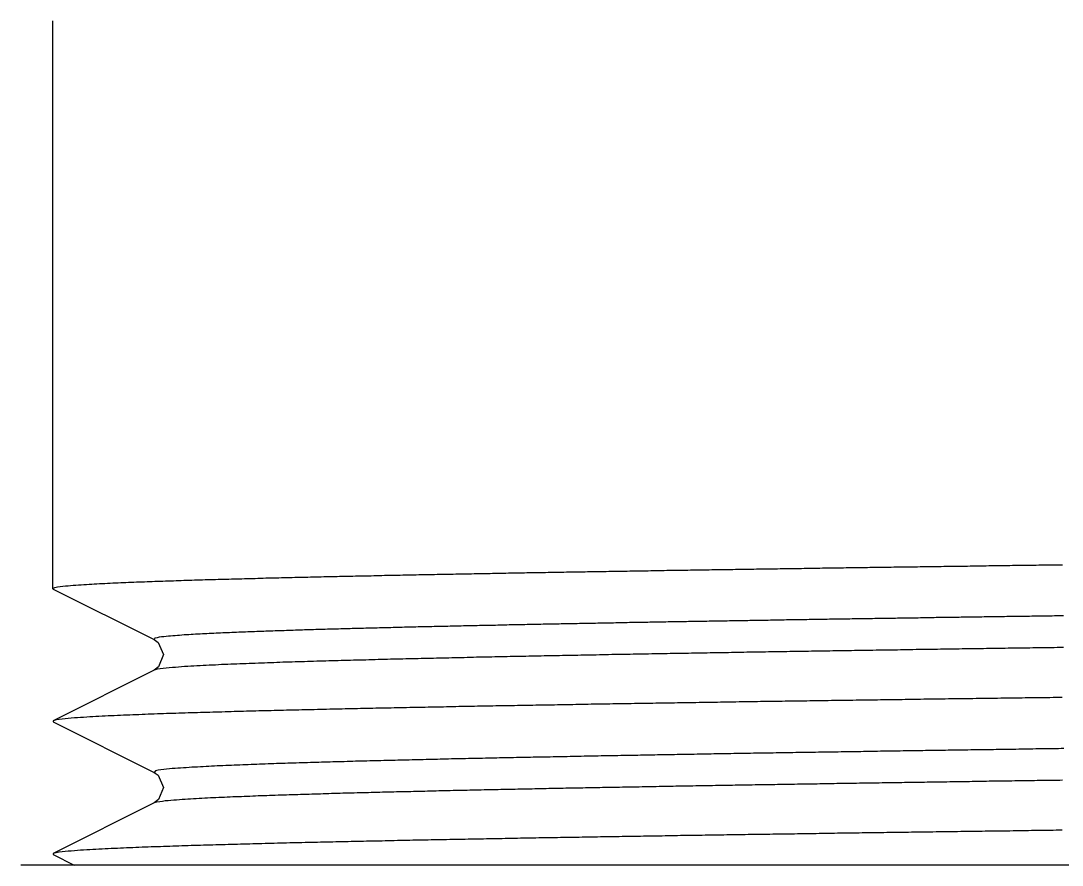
# Model space of a CAD drawing. Header units: millimetres. Extents: x 0 to 3800, y -67 to 2530.
# Drawn here: x 2313.62 to 2325.7, y 837.37 to 847.16 of the extents above; entities that cross this region are included whole.
import ezdxf

# ---------------------------------------------------------------- set-up
doc = ezdxf.new("R2010")
doc.units = ezdxf.units.MM
doc.layers.add('내부선 및 부속', color=4, linetype='Continuous')

msp = doc.modelspace()

# ---------------------------------------------------------------- linework, layer by layer
at = {"layer": '내부선 및 부속', "linetype": 'Continuous'}
for p, q in [((2313.993, 847.16), (2313.993, 840.577)), ((2313.998, 840.571), (2313.993, 840.577)), ((2313.998, 840.571), (2315.171, 839.984)), ((2315.171, 839.629), (2313.998, 839.043)), ((2313.998, 839.043), (2313.998, 839.031)), ((2313.998, 839.031), (2315.171, 838.444)), ((2315.171, 838.09), (2313.998, 837.503)), ((2313.998, 837.503), (2313.998, 837.491)), ((2313.998, 837.491), (2314.243, 837.369)), ((2355.423, 837.369), (2313.625, 837.369))]:
    msp.add_line(p, q, dxfattribs=at)
at = {"layer": '내부선 및 부속', "linetype": 'Continuous', "flags": 128}
for points in [[(2313.993, 840.577), (2314.02, 840.59), (2314.049, 840.595), (2314.08, 840.6), (2314.111, 840.603), (2314.142, 840.607), (2314.172, 840.609), (2314.202, 840.612), (2314.233, 840.615), (2314.263, 840.617), (2314.294, 840.619), (2314.324, 840.621), (2314.355, 840.623), (2314.385, 840.625), (2314.416, 840.627), (2314.447, 840.629), (2314.477, 840.63), (2314.508, 840.632), (2314.538, 840.634), (2314.569, 840.635), (2314.599, 840.637), (2314.63, 840.638), (2314.66, 840.64), (2314.691, 840.641), (2314.722, 840.643), (2314.752, 840.644), (2314.783, 840.645), (2314.813, 840.647), (2314.844, 840.648), (2314.875, 840.649), (2314.905, 840.65), (2314.936, 840.652), (2314.966, 840.653), (2314.997, 840.654), (2315.027, 840.655), (2315.058, 840.656), (2315.089, 840.657), (2315.119, 840.659), (2315.15, 840.66), (2315.18, 840.661), (2315.211, 840.662), (2315.242, 840.663), (2315.272, 840.664), (2315.303, 840.665), (2315.333, 840.666), (2315.364, 840.667), (2315.395, 840.668), (2315.425, 840.669), (2315.456, 840.67), (2315.486, 840.671), (2315.517, 840.672), (2315.548, 840.673), (2315.578, 840.674), (2315.609, 840.675), (2315.639, 840.676), (2315.67, 840.677), (2315.701, 840.678), (2315.731, 840.679), (2315.762, 840.68), (2315.792, 840.68), (2315.823, 840.681), (2315.853, 840.682), (2315.884, 840.683), (2315.915, 840.684), (2315.945, 840.685), (2315.976, 840.686), (2316.006, 840.687), (2316.037, 840.687), (2316.068, 840.688), (2316.098, 840.689), (2316.129, 840.69), (2316.159, 840.691), (2316.19, 840.691), (2316.221, 840.692), (2316.251, 840.693), (2316.282, 840.694), (2316.312, 840.695), (2316.343, 840.695), (2316.374, 840.696), (2316.404, 840.697), (2316.435, 840.698), (2316.465, 840.699), (2316.496, 840.699), (2316.527, 840.7), (2316.557, 840.701), (2316.588, 840.702), (2316.618, 840.702), (2316.649, 840.703), (2316.68, 840.704), (2316.71, 840.705), (2316.741, 840.705), (2316.771, 840.706), (2316.802, 840.707), (2316.833, 840.707), (2316.863, 840.708), (2316.894, 840.709), (2316.925, 840.71), (2316.955, 840.71), (2316.986, 840.711), (2317.016, 840.712), (2317.047, 840.712), (2317.047, 840.712), (2317.078, 840.713), (2317.108, 840.714), (2317.139, 840.715), (2317.169, 840.715), (2317.2, 840.716), (2317.231, 840.717), (2317.261, 840.717), (2317.292, 840.718), (2317.322, 840.719), (2317.353, 840.719), (2317.384, 840.72), (2317.414, 840.721), (2317.445, 840.721), (2317.475, 840.722), (2317.506, 840.723), (2317.537, 840.723), (2317.567, 840.724), (2317.598, 840.724), (2317.628, 840.725), (2317.659, 840.726), (2317.69, 840.726), (2317.72, 840.727), (2317.751, 840.728), (2317.781, 840.728), (2317.812, 840.729), (2317.843, 840.73), (2317.873, 840.73), (2317.904, 840.731), (2317.934, 840.731), (2317.965, 840.732), (2317.996, 840.733), (2318.026, 840.733), (2318.057, 840.734), (2318.087, 840.735), (2318.118, 840.735), (2318.149, 840.736), (2318.179, 840.736), (2318.21, 840.737), (2318.24, 840.738), (2318.271, 840.738), (2318.302, 840.739), (2318.332, 840.739), (2318.363, 840.74), (2318.393, 840.741), (2318.424, 840.741), (2318.455, 840.742), (2318.485, 840.742), (2318.516, 840.743), (2318.547, 840.743), (2318.577, 840.744), (2318.608, 840.745), (2318.638, 840.745), (2318.669, 840.746), (2318.7, 840.746), (2318.73, 840.747), (2318.761, 840.747), (2318.791, 840.748), (2318.822, 840.749), (2318.853, 840.749), (2318.883, 840.75), (2318.914, 840.75), (2318.944, 840.751), (2318.975, 840.751), (2319.006, 840.752), (2319.036, 840.753), (2319.067, 840.753), (2319.097, 840.754), (2319.128, 840.754), (2319.159, 840.755), (2319.189, 840.755), (2319.22, 840.756), (2319.25, 840.756), (2319.281, 840.757), (2319.312, 840.757), (2319.342, 840.758), (2319.373, 840.759), (2319.403, 840.759), (2319.434, 840.76), (2319.465, 840.76), (2319.495, 840.761), (2319.526, 840.761), (2319.557, 840.762), (2319.587, 840.762), (2319.618, 840.763), (2319.648, 840.763), (2319.679, 840.764), (2319.71, 840.764), (2319.74, 840.765), (2319.771, 840.766), (2319.801, 840.766), (2319.832, 840.767), (2319.863, 840.767), (2319.893, 840.768), (2319.924, 840.768), (2319.954, 840.769), (2319.985, 840.769), (2320.016, 840.77), (2320.046, 840.77), (2320.077, 840.771), (2320.107, 840.771), (2320.107, 840.771), (2320.138, 840.772), (2320.169, 840.772), (2320.199, 840.773), (2320.23, 840.773), (2320.26, 840.774), (2320.291, 840.774), (2320.322, 840.775), (2320.352, 840.775), (2320.383, 840.776), (2320.413, 840.776), (2320.444, 840.777), (2320.475, 840.777), (2320.505, 840.778), (2320.536, 840.778), (2320.567, 840.779), (2320.597, 840.779), (2320.628, 840.78), (2320.658, 840.78), (2320.689, 840.781), (2320.72, 840.781), (2320.75, 840.782), (2320.781, 840.782), (2320.811, 840.783), (2320.842, 840.783), (2320.873, 840.784), (2320.903, 840.784), (2320.934, 840.785), (2320.964, 840.785), (2320.995, 840.786), (2321.026, 840.786), (2321.056, 840.787), (2321.087, 840.787), (2321.117, 840.788), (2321.148, 840.788), (2321.179, 840.789), (2321.209, 840.789), (2321.24, 840.79), (2321.27, 840.79), (2321.301, 840.791), (2321.332, 840.791), (2321.362, 840.791), (2321.393, 840.792), (2321.424, 840.792), (2321.454, 840.793), (2321.485, 840.793), (2321.515, 840.794), (2321.546, 840.794), (2321.577, 840.795), (2321.607, 840.795), (2321.638, 840.796), (2321.668, 840.796), (2321.699, 840.797), (2321.73, 840.797), (2321.76, 840.798), (2321.791, 840.798), (2321.821, 840.799), (2321.852, 840.799), (2321.883, 840.799), (2321.913, 840.8), (2321.944, 840.8), (2321.974, 840.801), (2322.005, 840.801), (2322.036, 840.802), (2322.066, 840.802), (2322.097, 840.803), (2322.127, 840.803), (2322.158, 840.804), (2322.189, 840.804), (2322.219, 840.805), (2322.25, 840.805), (2322.28, 840.805), (2322.311, 840.806), (2322.342, 840.806), (2322.372, 840.807), (2322.403, 840.807), (2322.434, 840.808), (2322.464, 840.808), (2322.495, 840.809), (2322.525, 840.809), (2322.556, 840.809), (2322.587, 840.81), (2322.617, 840.81), (2322.648, 840.811), (2322.678, 840.811), (2322.709, 840.812), (2322.74, 840.812), (2322.77, 840.813), (2322.801, 840.813), (2322.831, 840.814), (2322.862, 840.814), (2322.893, 840.814), (2322.923, 840.815), (2322.954, 840.815), (2322.984, 840.816), (2323.015, 840.816), (2323.046, 840.817), (2323.076, 840.817), (2323.107, 840.817), (2323.138, 840.818), (2323.168, 840.818), (2323.168, 840.818), (2323.199, 840.819), (2323.229, 840.819), (2323.26, 840.82), (2323.291, 840.82), (2323.321, 840.821), (2323.352, 840.821), (2323.382, 840.821), (2323.413, 840.822), (2323.444, 840.822), (2323.474, 840.823), (2323.505, 840.823), (2323.535, 840.824), (2323.566, 840.824), (2323.597, 840.824), (2323.627, 840.825), (2323.658, 840.825), (2323.688, 840.826), (2323.719, 840.826), (2323.75, 840.827), (2323.78, 840.827), (2323.811, 840.827), (2323.841, 840.828), (2323.872, 840.828), (2323.903, 840.829), (2323.933, 840.829), (2323.964, 840.83), (2323.995, 840.83), (2324.025, 840.83), (2324.056, 840.831), (2324.086, 840.831), (2324.117, 840.832), (2324.148, 840.832), (2324.178, 840.833), (2324.209, 840.833), (2324.239, 840.833), (2324.27, 840.834), (2324.301, 840.834), (2324.331, 840.835), (2324.362, 840.835), (2324.392, 840.836), (2324.423, 840.836), (2324.454, 840.836), (2324.484, 840.837), (2324.515, 840.837), (2324.545, 840.838), (2324.576, 840.838), (2324.607, 840.838), (2324.637, 840.839), (2324.668, 840.839), (2324.698, 840.84), (2324.729, 840.84), (2324.76, 840.841), (2324.79, 840.841), (2324.821, 840.841), (2324.852, 840.842), (2324.882, 840.842), (2324.913, 840.843), (2324.943, 840.843), (2324.974, 840.843), (2325.005, 840.844), (2325.035, 840.844), (2325.066, 840.845), (2325.096, 840.845), (2325.127, 840.846), (2325.158, 840.846), (2325.188, 840.846), (2325.219, 840.847), (2325.249, 840.847), (2325.28, 840.848), (2325.311, 840.848), (2325.341, 840.848), (2325.372, 840.849), (2325.402, 840.849), (2325.433, 840.85), (2325.464, 840.85), (2325.494, 840.85), (2325.525, 840.851), (2325.556, 840.851), (2325.586, 840.852), (2325.617, 840.852), (2325.647, 840.852), (2325.678, 840.853), (2325.709, 840.853)], [(2325.719, 840.26), (2325.693, 840.26), (2325.667, 840.259), (2325.64, 840.259), (2325.614, 840.259), (2325.588, 840.258), (2325.561, 840.258), (2325.535, 840.257), (2325.509, 840.257), (2325.482, 840.257), (2325.456, 840.256), (2325.43, 840.256), (2325.403, 840.255), (2325.377, 840.255), (2325.35, 840.255), (2325.324, 840.254), (2325.298, 840.254), (2325.271, 840.254), (2325.245, 840.253), (2325.219, 840.253), (2325.192, 840.252), (2325.166, 840.252), (2325.14, 840.252), (2325.113, 840.251), (2325.087, 840.251), (2325.06, 840.251), (2325.034, 840.25), (2325.008, 840.25), (2324.981, 840.249), (2324.955, 840.249), (2324.929, 840.249), (2324.902, 840.248), (2324.876, 840.248), (2324.85, 840.247), (2324.823, 840.247), (2324.797, 840.247), (2324.771, 840.246), (2324.744, 840.246), (2324.718, 840.246), (2324.691, 840.245), (2324.665, 840.245), (2324.639, 840.244), (2324.612, 840.244), (2324.586, 840.244), (2324.56, 840.243), (2324.533, 840.243), (2324.507, 840.242), (2324.481, 840.242), (2324.454, 840.242), (2324.428, 840.241), (2324.401, 840.241), (2324.375, 840.24), (2324.349, 840.24), (2324.322, 840.24), (2324.296, 840.239), (2324.27, 840.239), (2324.243, 840.239), (2324.217, 840.238), (2324.191, 840.238), (2324.164, 840.237), (2324.138, 840.237), (2324.112, 840.237), (2324.085, 840.236), (2324.059, 840.236), (2324.032, 840.235), (2324.006, 840.235), (2323.98, 840.235), (2323.98, 840.235), (2323.953, 840.234), (2323.927, 840.234), (2323.901, 840.233), (2323.874, 840.233), (2323.848, 840.233), (2323.822, 840.232), (2323.795, 840.232), (2323.769, 840.231), (2323.742, 840.231), (2323.716, 840.231), (2323.69, 840.23), (2323.663, 840.23), (2323.637, 840.229), (2323.611, 840.229), (2323.584, 840.229), (2323.558, 840.228), (2323.532, 840.228), (2323.505, 840.227), (2323.479, 840.227), (2323.453, 840.227), (2323.426, 840.226), (2323.4, 840.226), (2323.373, 840.225), (2323.347, 840.225), (2323.321, 840.224), (2323.294, 840.224), (2323.268, 840.224), (2323.242, 840.223), (2323.215, 840.223), (2323.189, 840.222), (2323.163, 840.222), (2323.136, 840.222), (2323.11, 840.221), (2323.084, 840.221), (2323.057, 840.22), (2323.031, 840.22), (2323.004, 840.22), (2322.978, 840.219), (2322.952, 840.219), (2322.925, 840.218), (2322.899, 840.218), (2322.873, 840.217), (2322.846, 840.217), (2322.82, 840.217), (2322.794, 840.216), (2322.767, 840.216), (2322.741, 840.215), (2322.714, 840.215), (2322.688, 840.215), (2322.662, 840.214), (2322.635, 840.214), (2322.609, 840.213), (2322.583, 840.213), (2322.556, 840.212), (2322.53, 840.212), (2322.504, 840.212), (2322.477, 840.211), (2322.451, 840.211), (2322.425, 840.21), (2322.398, 840.21), (2322.372, 840.209), (2322.345, 840.209), (2322.319, 840.209), (2322.293, 840.208), (2322.266, 840.208), (2322.24, 840.207), (2322.214, 840.207), (2322.187, 840.206), (2322.161, 840.206), (2322.135, 840.206), (2322.108, 840.205), (2322.082, 840.205), (2322.056, 840.204), (2322.029, 840.204), (2322.003, 840.203), (2321.976, 840.203), (2321.95, 840.202), (2321.924, 840.202), (2321.897, 840.202), (2321.871, 840.201), (2321.845, 840.201), (2321.818, 840.2), (2321.792, 840.2), (2321.766, 840.199), (2321.739, 840.199), (2321.713, 840.199), (2321.686, 840.198), (2321.66, 840.198), (2321.634, 840.197), (2321.607, 840.197), (2321.581, 840.196), (2321.555, 840.196), (2321.528, 840.195), (2321.502, 840.195), (2321.476, 840.194), (2321.449, 840.194), (2321.423, 840.194), (2321.397, 840.193), (2321.37, 840.193), (2321.344, 840.192), (2321.344, 840.192), (2321.317, 840.192), (2321.291, 840.191), (2321.265, 840.191), (2321.238, 840.19), (2321.212, 840.19), (2321.186, 840.189), (2321.159, 840.189), (2321.133, 840.189), (2321.107, 840.188), (2321.08, 840.188), (2321.054, 840.187), (2321.028, 840.187), (2321.001, 840.186), (2320.975, 840.186), (2320.948, 840.185), (2320.922, 840.185), (2320.896, 840.184), (2320.869, 840.184), (2320.843, 840.183), (2320.817, 840.183), (2320.79, 840.182), (2320.764, 840.182), (2320.738, 840.181), (2320.711, 840.181), (2320.685, 840.181), (2320.659, 840.18), (2320.632, 840.18), (2320.606, 840.179), (2320.579, 840.179), (2320.553, 840.178), (2320.527, 840.178), (2320.5, 840.177), (2320.474, 840.177), (2320.448, 840.176), (2320.421, 840.176), (2320.395, 840.175), (2320.369, 840.175), (2320.342, 840.174), (2320.316, 840.174), (2320.29, 840.173), (2320.263, 840.173), (2320.237, 840.172), (2320.21, 840.172), (2320.184, 840.171), (2320.158, 840.171), (2320.131, 840.17), (2320.105, 840.17), (2320.079, 840.169), (2320.052, 840.169), (2320.026, 840.168), (2320, 840.168), (2319.973, 840.167), (2319.947, 840.167), (2319.921, 840.166), (2319.894, 840.166), (2319.868, 840.165), (2319.841, 840.165), (2319.815, 840.164), (2319.789, 840.164), (2319.762, 840.163), (2319.736, 840.163), (2319.71, 840.162), (2319.683, 840.162), (2319.657, 840.161), (2319.631, 840.161), (2319.604, 840.16), (2319.578, 840.16), (2319.551, 840.159), (2319.525, 840.158), (2319.499, 840.158), (2319.472, 840.157), (2319.446, 840.157), (2319.42, 840.156), (2319.393, 840.156), (2319.367, 840.155), (2319.341, 840.155), (2319.314, 840.154), (2319.288, 840.154), (2319.262, 840.153), (2319.235, 840.153), (2319.209, 840.152), (2319.183, 840.152), (2319.156, 840.151), (2319.13, 840.15), (2319.103, 840.15), (2319.077, 840.149), (2319.051, 840.149), (2319.024, 840.148), (2318.998, 840.148), (2318.972, 840.147), (2318.945, 840.147), (2318.919, 840.146), (2318.893, 840.145), (2318.866, 840.145), (2318.84, 840.144), (2318.814, 840.144), (2318.787, 840.143), (2318.761, 840.143), (2318.734, 840.142), (2318.708, 840.141), (2318.708, 840.141), (2318.682, 840.141), (2318.655, 840.14), (2318.629, 840.14), (2318.603, 840.139), (2318.576, 840.138), (2318.55, 840.138), (2318.524, 840.137), (2318.497, 840.137), (2318.471, 840.136), (2318.445, 840.136), (2318.418, 840.135), (2318.392, 840.134), (2318.365, 840.134), (2318.339, 840.133), (2318.313, 840.132), (2318.286, 840.132), (2318.26, 840.131), (2318.234, 840.131), (2318.207, 840.13), (2318.181, 840.129), (2318.155, 840.129), (2318.128, 840.128), (2318.102, 840.128), (2318.076, 840.127), (2318.049, 840.126), (2318.023, 840.126), (2317.996, 840.125), (2317.97, 840.124), (2317.944, 840.124), (2317.917, 840.123), (2317.891, 840.122), (2317.865, 840.122), (2317.838, 840.121), (2317.812, 840.12), (2317.786, 840.12), (2317.759, 840.119), (2317.733, 840.118), (2317.707, 840.118), (2317.68, 840.117), (2317.654, 840.116), (2317.628, 840.116), (2317.601, 840.115), (2317.575, 840.114), (2317.548, 840.114), (2317.522, 840.113), (2317.496, 840.112), (2317.469, 840.112), (2317.443, 840.111), (2317.417, 840.11), (2317.39, 840.109), (2317.364, 840.109), (2317.338, 840.108), (2317.311, 840.107), (2317.285, 840.107), (2317.259, 840.106), (2317.232, 840.105), (2317.206, 840.104), (2317.18, 840.104), (2317.153, 840.103), (2317.127, 840.102), (2317.1, 840.101), (2317.074, 840.101), (2317.048, 840.1), (2317.021, 840.099), (2316.995, 840.098), (2316.969, 840.097), (2316.942, 840.097), (2316.916, 840.096), (2316.89, 840.095), (2316.863, 840.094), (2316.837, 840.093), (2316.811, 840.093), (2316.784, 840.092), (2316.758, 840.091), (2316.732, 840.09), (2316.705, 840.089), (2316.679, 840.088), (2316.653, 840.087), (2316.626, 840.087), (2316.6, 840.086), (2316.573, 840.085), (2316.547, 840.084), (2316.521, 840.083), (2316.494, 840.082), (2316.468, 840.081), (2316.442, 840.08), (2316.415, 840.079), (2316.389, 840.078), (2316.363, 840.077), (2316.336, 840.076), (2316.31, 840.075), (2316.284, 840.074), (2316.257, 840.073), (2316.231, 840.072), (2316.205, 840.071), (2316.178, 840.07), (2316.152, 840.069), (2316.126, 840.068), (2316.099, 840.067), (2316.073, 840.066), (2316.073, 840.066), (2316.047, 840.065), (2316.02, 840.064), (2315.994, 840.063), (2315.968, 840.062), (2315.941, 840.06), (2315.915, 840.059), (2315.889, 840.058), (2315.862, 840.057), (2315.836, 840.055), (2315.81, 840.054), (2315.783, 840.053), (2315.757, 840.052), (2315.731, 840.05), (2315.704, 840.049), (2315.678, 840.047), (2315.652, 840.046), (2315.625, 840.044), (2315.599, 840.043), (2315.573, 840.041), (2315.546, 840.039), (2315.52, 840.038), (2315.494, 840.036), (2315.467, 840.034), (2315.441, 840.032), (2315.415, 840.03), (2315.389, 840.028), (2315.362, 840.026), (2315.336, 840.023), (2315.31, 840.021), (2315.284, 840.018), (2315.258, 840.015), (2315.231, 840.011), (2315.205, 840.006), (2315.18, 840.001), (2315.172, 839.985), (2315.172, 839.985)], [(2315.172, 839.984), (2315.216, 839.952), (2315.279, 839.811), (2315.223, 839.669), (2315.171, 839.629)], [(2325.719, 839.893), (2325.683, 839.892), (2325.647, 839.892), (2325.612, 839.891), (2325.576, 839.891), (2325.54, 839.89), (2325.505, 839.89), (2325.469, 839.889), (2325.433, 839.889), (2325.398, 839.888), (2325.362, 839.888), (2325.327, 839.887), (2325.291, 839.887), (2325.255, 839.886), (2325.22, 839.886), (2325.184, 839.885), (2325.148, 839.885), (2325.113, 839.884), (2325.077, 839.884), (2325.041, 839.883), (2325.006, 839.882), (2324.97, 839.882), (2324.934, 839.881), (2324.899, 839.881), (2324.863, 839.88), (2324.827, 839.88), (2324.792, 839.879), (2324.756, 839.879), (2324.721, 839.878), (2324.685, 839.878), (2324.649, 839.877), (2324.614, 839.877), (2324.578, 839.876), (2324.542, 839.876), (2324.507, 839.875), (2324.471, 839.875), (2324.435, 839.874), (2324.4, 839.874), (2324.364, 839.873), (2324.328, 839.873), (2324.293, 839.872), (2324.257, 839.871), (2324.221, 839.871), (2324.186, 839.87), (2324.15, 839.87), (2324.115, 839.869), (2324.079, 839.869), (2324.043, 839.868), (2324.008, 839.868), (2323.972, 839.867), (2323.936, 839.867), (2323.901, 839.866), (2323.865, 839.866), (2323.829, 839.865), (2323.829, 839.865), (2323.794, 839.864), (2323.758, 839.864), (2323.722, 839.863), (2323.687, 839.863), (2323.651, 839.862), (2323.615, 839.862), (2323.58, 839.861), (2323.544, 839.861), (2323.509, 839.86), (2323.473, 839.86), (2323.437, 839.859), (2323.402, 839.858), (2323.366, 839.858), (2323.33, 839.857), (2323.295, 839.857), (2323.259, 839.856), (2323.223, 839.856), (2323.188, 839.855), (2323.152, 839.855), (2323.116, 839.854), (2323.081, 839.853), (2323.045, 839.853), (2323.009, 839.852), (2322.974, 839.852), (2322.938, 839.851), (2322.903, 839.851), (2322.867, 839.85), (2322.831, 839.85), (2322.796, 839.849), (2322.76, 839.848), (2322.724, 839.848), (2322.689, 839.847), (2322.653, 839.847), (2322.617, 839.846), (2322.582, 839.846), (2322.546, 839.845), (2322.51, 839.844), (2322.475, 839.844), (2322.439, 839.843), (2322.403, 839.843), (2322.368, 839.842), (2322.332, 839.842), (2322.297, 839.841), (2322.261, 839.84), (2322.225, 839.84), (2322.19, 839.839), (2322.154, 839.839), (2322.118, 839.838), (2322.083, 839.837), (2322.047, 839.837), (2322.011, 839.836), (2321.976, 839.836), (2321.94, 839.835), (2321.904, 839.834), (2321.869, 839.834), (2321.833, 839.833), (2321.797, 839.833), (2321.762, 839.832), (2321.726, 839.831), (2321.691, 839.831), (2321.655, 839.83), (2321.619, 839.83), (2321.584, 839.829), (2321.548, 839.828), (2321.512, 839.828), (2321.477, 839.827), (2321.441, 839.827), (2321.405, 839.826), (2321.37, 839.825), (2321.334, 839.825), (2321.298, 839.824), (2321.263, 839.824), (2321.227, 839.823), (2321.191, 839.822), (2321.156, 839.822), (2321.12, 839.821), (2321.085, 839.82), (2321.049, 839.82), (2321.013, 839.819), (2320.978, 839.819), (2320.942, 839.818), (2320.906, 839.817), (2320.871, 839.817), (2320.835, 839.816), (2320.799, 839.815), (2320.764, 839.815), (2320.728, 839.814), (2320.692, 839.813), (2320.657, 839.813), (2320.621, 839.812), (2320.586, 839.811), (2320.55, 839.811), (2320.514, 839.81), (2320.479, 839.81), (2320.443, 839.809), (2320.407, 839.808), (2320.372, 839.808), (2320.336, 839.807), (2320.3, 839.806), (2320.265, 839.806), (2320.265, 839.806), (2320.229, 839.805), (2320.193, 839.804), (2320.158, 839.804), (2320.122, 839.803), (2320.086, 839.802), (2320.051, 839.801), (2320.015, 839.801), (2319.98, 839.8), (2319.944, 839.799), (2319.908, 839.799), (2319.873, 839.798), (2319.837, 839.797), (2319.801, 839.797), (2319.766, 839.796), (2319.73, 839.795), (2319.694, 839.795), (2319.659, 839.794), (2319.623, 839.793), (2319.587, 839.792), (2319.552, 839.792), (2319.516, 839.791), (2319.481, 839.79), (2319.445, 839.79), (2319.409, 839.789), (2319.374, 839.788), (2319.338, 839.787), (2319.302, 839.787), (2319.267, 839.786), (2319.231, 839.785), (2319.195, 839.785), (2319.16, 839.784), (2319.124, 839.783), (2319.088, 839.782), (2319.053, 839.782), (2319.017, 839.781), (2318.982, 839.78), (2318.946, 839.779), (2318.91, 839.779), (2318.875, 839.778), (2318.839, 839.777), (2318.803, 839.776), (2318.768, 839.775), (2318.732, 839.775), (2318.696, 839.774), (2318.661, 839.773), (2318.625, 839.772), (2318.589, 839.771), (2318.554, 839.771), (2318.518, 839.77), (2318.483, 839.769), (2318.447, 839.768), (2318.411, 839.767), (2318.376, 839.767), (2318.34, 839.766), (2318.304, 839.765), (2318.269, 839.764), (2318.233, 839.763), (2318.197, 839.763), (2318.162, 839.762), (2318.126, 839.761), (2318.09, 839.76), (2318.055, 839.759), (2318.019, 839.758), (2317.984, 839.757), (2317.948, 839.757), (2317.912, 839.756), (2317.877, 839.755), (2317.841, 839.754), (2317.805, 839.753), (2317.77, 839.752), (2317.734, 839.751), (2317.698, 839.75), (2317.663, 839.749), (2317.627, 839.748), (2317.591, 839.748), (2317.556, 839.747), (2317.52, 839.746), (2317.485, 839.745), (2317.449, 839.744), (2317.413, 839.743), (2317.378, 839.742), (2317.342, 839.741), (2317.306, 839.74), (2317.271, 839.739), (2317.235, 839.738), (2317.199, 839.737), (2317.164, 839.736), (2317.128, 839.735), (2317.093, 839.734), (2317.057, 839.733), (2317.021, 839.732), (2316.986, 839.731), (2316.95, 839.73), (2316.914, 839.728), (2316.879, 839.727), (2316.843, 839.726), (2316.807, 839.725), (2316.772, 839.724), (2316.736, 839.723), (2316.701, 839.722), (2316.701, 839.722), (2316.665, 839.721), (2316.629, 839.719), (2316.594, 839.718), (2316.558, 839.717), (2316.522, 839.716), (2316.487, 839.715), (2316.451, 839.713), (2316.416, 839.712), (2316.38, 839.711), (2316.344, 839.709), (2316.309, 839.708), (2316.273, 839.707), (2316.237, 839.705), (2316.202, 839.704), (2316.166, 839.703), (2316.131, 839.701), (2316.095, 839.7), (2316.059, 839.698), (2316.024, 839.697), (2315.988, 839.695), (2315.952, 839.694), (2315.917, 839.692), (2315.881, 839.69), (2315.846, 839.689), (2315.81, 839.687), (2315.774, 839.685), (2315.739, 839.683), (2315.703, 839.681), (2315.668, 839.679), (2315.632, 839.677), (2315.596, 839.675), (2315.561, 839.673), (2315.525, 839.671), (2315.49, 839.668), (2315.454, 839.666), (2315.418, 839.663), (2315.383, 839.66), (2315.347, 839.657), (2315.312, 839.654), (2315.277, 839.65), (2315.241, 839.645), (2315.206, 839.64), (2315.172, 839.63), (2315.172, 839.63)], [(2325.705, 839.313), (2325.669, 839.313), (2325.633, 839.312), (2325.598, 839.312), (2325.562, 839.311), (2325.526, 839.311), (2325.491, 839.311), (2325.455, 839.31), (2325.419, 839.31), (2325.384, 839.309), (2325.348, 839.309), (2325.312, 839.308), (2325.276, 839.308), (2325.241, 839.307), (2325.205, 839.307), (2325.169, 839.306), (2325.134, 839.306), (2325.098, 839.305), (2325.062, 839.305), (2325.026, 839.304), (2324.991, 839.304), (2324.955, 839.303), (2324.919, 839.303), (2324.884, 839.302), (2324.848, 839.302), (2324.812, 839.301), (2324.777, 839.301), (2324.741, 839.3), (2324.705, 839.3), (2324.669, 839.299), (2324.634, 839.299), (2324.598, 839.299), (2324.562, 839.298), (2324.527, 839.298), (2324.491, 839.297), (2324.455, 839.297), (2324.42, 839.296), (2324.384, 839.296), (2324.348, 839.295), (2324.312, 839.295), (2324.277, 839.294), (2324.241, 839.294), (2324.205, 839.293), (2324.17, 839.293), (2324.134, 839.292), (2324.098, 839.292), (2324.062, 839.291), (2324.027, 839.291), (2323.991, 839.29), (2323.955, 839.29), (2323.92, 839.289), (2323.884, 839.289), (2323.848, 839.288), (2323.813, 839.288), (2323.813, 839.288), (2323.777, 839.287), (2323.741, 839.287), (2323.705, 839.286), (2323.67, 839.286), (2323.634, 839.285), (2323.598, 839.285), (2323.563, 839.284), (2323.527, 839.284), (2323.491, 839.283), (2323.456, 839.283), (2323.42, 839.282), (2323.384, 839.282), (2323.348, 839.281), (2323.313, 839.281), (2323.277, 839.28), (2323.241, 839.28), (2323.206, 839.279), (2323.17, 839.279), (2323.134, 839.278), (2323.099, 839.278), (2323.063, 839.277), (2323.027, 839.277), (2322.991, 839.276), (2322.956, 839.275), (2322.92, 839.275), (2322.884, 839.274), (2322.849, 839.274), (2322.813, 839.273), (2322.777, 839.273), (2322.741, 839.272), (2322.706, 839.272), (2322.67, 839.271), (2322.634, 839.271), (2322.599, 839.27), (2322.563, 839.27), (2322.527, 839.269), (2322.492, 839.269), (2322.456, 839.268), (2322.42, 839.268), (2322.384, 839.267), (2322.349, 839.267), (2322.313, 839.266), (2322.277, 839.266), (2322.242, 839.265), (2322.206, 839.265), (2322.17, 839.264), (2322.135, 839.263), (2322.099, 839.263), (2322.063, 839.262), (2322.027, 839.262), (2321.992, 839.261), (2321.956, 839.261), (2321.92, 839.26), (2321.885, 839.26), (2321.849, 839.259), (2321.813, 839.259), (2321.777, 839.258), (2321.742, 839.258), (2321.706, 839.257), (2321.67, 839.256), (2321.635, 839.256), (2321.599, 839.255), (2321.563, 839.255), (2321.528, 839.254), (2321.492, 839.254), (2321.456, 839.253), (2321.42, 839.253), (2321.385, 839.252), (2321.349, 839.251), (2321.313, 839.251), (2321.278, 839.25), (2321.242, 839.25), (2321.206, 839.249), (2321.171, 839.249), (2321.135, 839.248), (2321.099, 839.248), (2321.063, 839.247), (2321.028, 839.246), (2320.992, 839.246), (2320.956, 839.245), (2320.921, 839.245), (2320.885, 839.244), (2320.849, 839.244), (2320.814, 839.243), (2320.778, 839.242), (2320.742, 839.242), (2320.706, 839.241), (2320.671, 839.241), (2320.635, 839.24), (2320.599, 839.24), (2320.564, 839.239), (2320.528, 839.238), (2320.492, 839.238), (2320.457, 839.237), (2320.421, 839.237), (2320.385, 839.236), (2320.349, 839.235), (2320.314, 839.235), (2320.278, 839.234), (2320.242, 839.234), (2320.242, 839.234), (2320.207, 839.233), (2320.171, 839.232), (2320.135, 839.232), (2320.099, 839.231), (2320.064, 839.231), (2320.028, 839.23), (2319.992, 839.229), (2319.957, 839.229), (2319.921, 839.228), (2319.885, 839.228), (2319.85, 839.227), (2319.814, 839.226), (2319.778, 839.226), (2319.742, 839.225), (2319.707, 839.225), (2319.671, 839.224), (2319.635, 839.223), (2319.6, 839.223), (2319.564, 839.222), (2319.528, 839.221), (2319.493, 839.221), (2319.457, 839.22), (2319.421, 839.22), (2319.385, 839.219), (2319.35, 839.218), (2319.314, 839.218), (2319.278, 839.217), (2319.243, 839.216), (2319.207, 839.216), (2319.171, 839.215), (2319.136, 839.215), (2319.1, 839.214), (2319.064, 839.213), (2319.028, 839.213), (2318.993, 839.212), (2318.957, 839.211), (2318.921, 839.211), (2318.886, 839.21), (2318.85, 839.209), (2318.814, 839.209), (2318.779, 839.208), (2318.743, 839.207), (2318.707, 839.207), (2318.671, 839.206), (2318.636, 839.205), (2318.6, 839.205), (2318.564, 839.204), (2318.529, 839.203), (2318.493, 839.203), (2318.457, 839.202), (2318.422, 839.201), (2318.386, 839.201), (2318.35, 839.2), (2318.314, 839.199), (2318.279, 839.198), (2318.243, 839.198), (2318.207, 839.197), (2318.172, 839.196), (2318.136, 839.196), (2318.1, 839.195), (2318.065, 839.194), (2318.029, 839.194), (2317.993, 839.193), (2317.957, 839.192), (2317.922, 839.191), (2317.886, 839.191), (2317.85, 839.19), (2317.815, 839.189), (2317.779, 839.188), (2317.743, 839.188), (2317.708, 839.187), (2317.672, 839.186), (2317.636, 839.185), (2317.6, 839.185), (2317.565, 839.184), (2317.529, 839.183), (2317.493, 839.182), (2317.458, 839.182), (2317.422, 839.181), (2317.386, 839.18), (2317.351, 839.179), (2317.315, 839.179), (2317.279, 839.178), (2317.243, 839.177), (2317.208, 839.176), (2317.172, 839.175), (2317.136, 839.175), (2317.101, 839.174), (2317.065, 839.173), (2317.029, 839.172), (2316.994, 839.171), (2316.958, 839.171), (2316.922, 839.17), (2316.886, 839.169), (2316.851, 839.168), (2316.815, 839.167), (2316.779, 839.166), (2316.744, 839.166), (2316.708, 839.165), (2316.672, 839.164), (2316.672, 839.164), (2316.637, 839.163), (2316.601, 839.162), (2316.565, 839.161), (2316.53, 839.16), (2316.494, 839.159), (2316.458, 839.159), (2316.422, 839.158), (2316.387, 839.157), (2316.351, 839.156), (2316.315, 839.155), (2316.28, 839.154), (2316.244, 839.153), (2316.208, 839.152), (2316.173, 839.151), (2316.137, 839.15), (2316.101, 839.149), (2316.066, 839.148), (2316.03, 839.147), (2315.994, 839.146), (2315.958, 839.145), (2315.923, 839.144), (2315.887, 839.143), (2315.851, 839.142), (2315.816, 839.141), (2315.78, 839.14), (2315.744, 839.139), (2315.709, 839.138), (2315.673, 839.137), (2315.637, 839.136), (2315.602, 839.135), (2315.566, 839.134), (2315.53, 839.133), (2315.494, 839.132), (2315.459, 839.13), (2315.423, 839.129), (2315.387, 839.128), (2315.352, 839.127), (2315.316, 839.126), (2315.28, 839.125), (2315.245, 839.123), (2315.209, 839.122), (2315.173, 839.121), (2315.138, 839.119), (2315.102, 839.118), (2315.066, 839.117), (2315.031, 839.115), (2314.995, 839.114), (2314.959, 839.113), (2314.923, 839.111), (2314.888, 839.11), (2314.852, 839.108), (2314.816, 839.107), (2314.781, 839.105), (2314.745, 839.104), (2314.709, 839.102), (2314.674, 839.101), (2314.638, 839.099), (2314.602, 839.097), (2314.567, 839.095), (2314.531, 839.093), (2314.495, 839.092), (2314.46, 839.09), (2314.424, 839.088), (2314.389, 839.085), (2314.353, 839.083), (2314.317, 839.081), (2314.282, 839.078), (2314.246, 839.076), (2314.21, 839.073), (2314.175, 839.07), (2314.139, 839.066), (2314.104, 839.062), (2314.069, 839.058), (2314.033, 839.053), (2313.999, 839.043), (2313.999, 839.043)], [(2325.724, 838.72), (2325.691, 838.72), (2325.659, 838.719), (2325.626, 838.719), (2325.593, 838.718), (2325.56, 838.718), (2325.528, 838.717), (2325.495, 838.717), (2325.462, 838.717), (2325.429, 838.716), (2325.397, 838.716), (2325.364, 838.715), (2325.331, 838.715), (2325.298, 838.714), (2325.266, 838.714), (2325.233, 838.713), (2325.2, 838.713), (2325.167, 838.712), (2325.135, 838.712), (2325.102, 838.711), (2325.069, 838.711), (2325.037, 838.71), (2325.004, 838.71), (2324.971, 838.709), (2324.938, 838.709), (2324.906, 838.708), (2324.873, 838.708), (2324.84, 838.708), (2324.807, 838.707), (2324.775, 838.707), (2324.742, 838.706), (2324.709, 838.706), (2324.676, 838.705), (2324.644, 838.705), (2324.611, 838.704), (2324.578, 838.704), (2324.545, 838.703), (2324.513, 838.703), (2324.48, 838.702), (2324.447, 838.702), (2324.414, 838.701), (2324.414, 838.701), (2324.382, 838.701), (2324.349, 838.7), (2324.316, 838.7), (2324.284, 838.699), (2324.251, 838.699), (2324.218, 838.698), (2324.185, 838.698), (2324.153, 838.697), (2324.12, 838.697), (2324.087, 838.696), (2324.054, 838.696), (2324.022, 838.695), (2323.989, 838.695), (2323.956, 838.694), (2323.923, 838.694), (2323.891, 838.693), (2323.858, 838.693), (2323.825, 838.692), (2323.792, 838.692), (2323.76, 838.691), (2323.727, 838.691), (2323.694, 838.69), (2323.661, 838.69), (2323.629, 838.689), (2323.596, 838.689), (2323.563, 838.688), (2323.531, 838.688), (2323.498, 838.687), (2323.465, 838.687), (2323.432, 838.686), (2323.4, 838.686), (2323.367, 838.685), (2323.334, 838.685), (2323.301, 838.684), (2323.269, 838.684), (2323.236, 838.683), (2323.203, 838.683), (2323.17, 838.682), (2323.138, 838.682), (2323.105, 838.681), (2323.072, 838.681), (2323.039, 838.68), (2323.007, 838.68), (2322.974, 838.679), (2322.941, 838.679), (2322.908, 838.678), (2322.876, 838.678), (2322.843, 838.677), (2322.81, 838.677), (2322.778, 838.676), (2322.745, 838.676), (2322.712, 838.675), (2322.679, 838.675), (2322.647, 838.674), (2322.614, 838.674), (2322.581, 838.673), (2322.548, 838.672), (2322.516, 838.672), (2322.483, 838.671), (2322.45, 838.671), (2322.417, 838.67), (2322.385, 838.67), (2322.352, 838.669), (2322.319, 838.669), (2322.286, 838.668), (2322.254, 838.668), (2322.221, 838.667), (2322.188, 838.667), (2322.155, 838.666), (2322.123, 838.666), (2322.09, 838.665), (2322.057, 838.664), (2322.025, 838.664), (2321.992, 838.663), (2321.959, 838.663), (2321.926, 838.662), (2321.894, 838.662), (2321.861, 838.661), (2321.828, 838.661), (2321.795, 838.66), (2321.763, 838.66), (2321.73, 838.659), (2321.697, 838.658), (2321.664, 838.658), (2321.632, 838.657), (2321.599, 838.657), (2321.566, 838.656), (2321.533, 838.656), (2321.501, 838.655), (2321.468, 838.655), (2321.435, 838.654), (2321.402, 838.653), (2321.37, 838.653), (2321.337, 838.652), (2321.304, 838.652), (2321.272, 838.651), (2321.239, 838.651), (2321.206, 838.65), (2321.173, 838.649), (2321.141, 838.649), (2321.141, 838.649), (2321.108, 838.648), (2321.075, 838.648), (2321.042, 838.647), (2321.01, 838.647), (2320.977, 838.646), (2320.944, 838.645), (2320.911, 838.645), (2320.879, 838.644), (2320.846, 838.644), (2320.813, 838.643), (2320.78, 838.642), (2320.748, 838.642), (2320.715, 838.641), (2320.682, 838.641), (2320.65, 838.64), (2320.617, 838.639), (2320.584, 838.639), (2320.551, 838.638), (2320.519, 838.638), (2320.486, 838.637), (2320.453, 838.636), (2320.42, 838.636), (2320.388, 838.635), (2320.355, 838.635), (2320.322, 838.634), (2320.289, 838.633), (2320.257, 838.633), (2320.224, 838.632), (2320.191, 838.632), (2320.158, 838.631), (2320.126, 838.63), (2320.093, 838.63), (2320.06, 838.629), (2320.028, 838.628), (2319.995, 838.628), (2319.962, 838.627), (2319.929, 838.627), (2319.897, 838.626), (2319.864, 838.625), (2319.831, 838.625), (2319.798, 838.624), (2319.766, 838.623), (2319.733, 838.623), (2319.7, 838.622), (2319.667, 838.622), (2319.635, 838.621), (2319.602, 838.62), (2319.569, 838.62), (2319.536, 838.619), (2319.504, 838.618), (2319.471, 838.618), (2319.438, 838.617), (2319.406, 838.616), (2319.373, 838.616), (2319.34, 838.615), (2319.307, 838.614), (2319.275, 838.614), (2319.242, 838.613), (2319.209, 838.612), (2319.176, 838.612), (2319.144, 838.611), (2319.111, 838.61), (2319.078, 838.61), (2319.045, 838.609), (2319.013, 838.608), (2318.98, 838.607), (2318.947, 838.607), (2318.914, 838.606), (2318.882, 838.605), (2318.849, 838.605), (2318.816, 838.604), (2318.784, 838.603), (2318.751, 838.603), (2318.718, 838.602), (2318.685, 838.601), (2318.653, 838.6), (2318.62, 838.6), (2318.587, 838.599), (2318.554, 838.598), (2318.522, 838.597), (2318.489, 838.597), (2318.456, 838.596), (2318.423, 838.595), (2318.391, 838.594), (2318.358, 838.594), (2318.325, 838.593), (2318.293, 838.592), (2318.26, 838.591), (2318.227, 838.591), (2318.194, 838.59), (2318.162, 838.589), (2318.129, 838.588), (2318.096, 838.588), (2318.063, 838.587), (2318.031, 838.586), (2317.998, 838.585), (2317.965, 838.584), (2317.932, 838.584), (2317.9, 838.583), (2317.867, 838.582), (2317.867, 838.582), (2317.834, 838.581), (2317.802, 838.58), (2317.769, 838.58), (2317.736, 838.579), (2317.703, 838.578), (2317.671, 838.577), (2317.638, 838.576), (2317.605, 838.575), (2317.572, 838.574), (2317.54, 838.574), (2317.507, 838.573), (2317.474, 838.572), (2317.441, 838.571), (2317.409, 838.57), (2317.376, 838.569), (2317.343, 838.568), (2317.311, 838.567), (2317.278, 838.566), (2317.245, 838.566), (2317.212, 838.565), (2317.18, 838.564), (2317.147, 838.563), (2317.114, 838.562), (2317.081, 838.561), (2317.049, 838.56), (2317.016, 838.559), (2316.983, 838.558), (2316.95, 838.557), (2316.918, 838.556), (2316.885, 838.555), (2316.852, 838.554), (2316.82, 838.553), (2316.787, 838.552), (2316.754, 838.551), (2316.721, 838.55), (2316.689, 838.549), (2316.656, 838.548), (2316.623, 838.547), (2316.591, 838.546), (2316.558, 838.544), (2316.525, 838.543), (2316.492, 838.542), (2316.46, 838.541), (2316.427, 838.54), (2316.394, 838.539), (2316.361, 838.538), (2316.329, 838.536), (2316.296, 838.535), (2316.263, 838.534), (2316.231, 838.533), (2316.198, 838.531), (2316.165, 838.53), (2316.132, 838.529), (2316.1, 838.527), (2316.067, 838.526), (2316.034, 838.525), (2316.002, 838.523), (2315.969, 838.522), (2315.936, 838.52), (2315.903, 838.519), (2315.871, 838.517), (2315.838, 838.516), (2315.805, 838.514), (2315.773, 838.512), (2315.74, 838.511), (2315.707, 838.509), (2315.675, 838.507), (2315.642, 838.505), (2315.609, 838.504), (2315.576, 838.502), (2315.544, 838.499), (2315.511, 838.497), (2315.478, 838.495), (2315.446, 838.493), (2315.413, 838.49), (2315.38, 838.488), (2315.348, 838.485), (2315.315, 838.481), (2315.283, 838.478), (2315.25, 838.474), (2315.218, 838.469), (2315.186, 838.462), (2315.172, 838.445), (2315.172, 838.445)], [(2315.172, 838.444), (2315.216, 838.412), (2315.279, 838.271), (2315.223, 838.129), (2315.171, 838.09)], [(2325.709, 838.353), (2325.676, 838.352), (2325.644, 838.352), (2325.611, 838.351), (2325.578, 838.351), (2325.545, 838.35), (2325.513, 838.35), (2325.48, 838.35), (2325.447, 838.349), (2325.414, 838.349), (2325.382, 838.348), (2325.349, 838.348), (2325.316, 838.347), (2325.283, 838.347), (2325.251, 838.346), (2325.218, 838.346), (2325.185, 838.345), (2325.153, 838.345), (2325.12, 838.344), (2325.087, 838.344), (2325.054, 838.343), (2325.022, 838.343), (2324.989, 838.342), (2324.956, 838.342), (2324.923, 838.341), (2324.891, 838.341), (2324.858, 838.341), (2324.825, 838.34), (2324.792, 838.34), (2324.76, 838.339), (2324.727, 838.339), (2324.694, 838.338), (2324.661, 838.338), (2324.629, 838.337), (2324.596, 838.337), (2324.563, 838.336), (2324.53, 838.336), (2324.498, 838.335), (2324.465, 838.335), (2324.432, 838.334), (2324.432, 838.334), (2324.4, 838.334), (2324.367, 838.333), (2324.334, 838.333), (2324.301, 838.332), (2324.269, 838.332), (2324.236, 838.331), (2324.203, 838.331), (2324.17, 838.33), (2324.138, 838.33), (2324.105, 838.329), (2324.072, 838.329), (2324.039, 838.328), (2324.007, 838.328), (2323.974, 838.327), (2323.941, 838.327), (2323.908, 838.326), (2323.876, 838.326), (2323.843, 838.325), (2323.81, 838.325), (2323.777, 838.324), (2323.745, 838.324), (2323.712, 838.323), (2323.679, 838.323), (2323.647, 838.322), (2323.614, 838.322), (2323.581, 838.321), (2323.548, 838.321), (2323.516, 838.32), (2323.483, 838.32), (2323.45, 838.319), (2323.417, 838.319), (2323.385, 838.318), (2323.352, 838.318), (2323.319, 838.317), (2323.286, 838.317), (2323.254, 838.316), (2323.221, 838.316), (2323.188, 838.315), (2323.155, 838.315), (2323.123, 838.314), (2323.09, 838.314), (2323.057, 838.313), (2323.024, 838.313), (2322.992, 838.312), (2322.959, 838.312), (2322.926, 838.311), (2322.894, 838.311), (2322.861, 838.31), (2322.828, 838.31), (2322.795, 838.309), (2322.763, 838.309), (2322.73, 838.308), (2322.697, 838.308), (2322.664, 838.307), (2322.632, 838.307), (2322.599, 838.306), (2322.566, 838.305), (2322.533, 838.305), (2322.501, 838.304), (2322.468, 838.304), (2322.435, 838.303), (2322.402, 838.303), (2322.37, 838.302), (2322.337, 838.302), (2322.304, 838.301), (2322.271, 838.301), (2322.239, 838.3), (2322.206, 838.3), (2322.173, 838.299), (2322.141, 838.299), (2322.108, 838.298), (2322.075, 838.297), (2322.042, 838.297), (2322.01, 838.296), (2321.977, 838.296), (2321.944, 838.295), (2321.911, 838.295), (2321.879, 838.294), (2321.846, 838.294), (2321.813, 838.293), (2321.78, 838.293), (2321.748, 838.292), (2321.715, 838.291), (2321.682, 838.291), (2321.649, 838.29), (2321.617, 838.29), (2321.584, 838.289), (2321.551, 838.289), (2321.518, 838.288), (2321.486, 838.288), (2321.453, 838.287), (2321.42, 838.286), (2321.388, 838.286), (2321.355, 838.285), (2321.322, 838.285), (2321.289, 838.284), (2321.257, 838.284), (2321.224, 838.283), (2321.191, 838.282), (2321.158, 838.282), (2321.158, 838.282), (2321.126, 838.281), (2321.093, 838.281), (2321.06, 838.28), (2321.027, 838.28), (2320.995, 838.279), (2320.962, 838.278), (2320.929, 838.278), (2320.896, 838.277), (2320.864, 838.277), (2320.831, 838.276), (2320.798, 838.275), (2320.766, 838.275), (2320.733, 838.274), (2320.7, 838.274), (2320.667, 838.273), (2320.635, 838.273), (2320.602, 838.272), (2320.569, 838.271), (2320.536, 838.271), (2320.504, 838.27), (2320.471, 838.27), (2320.438, 838.269), (2320.405, 838.268), (2320.373, 838.268), (2320.34, 838.267), (2320.307, 838.267), (2320.274, 838.266), (2320.242, 838.265), (2320.209, 838.265), (2320.176, 838.264), (2320.143, 838.263), (2320.111, 838.263), (2320.078, 838.262), (2320.045, 838.262), (2320.013, 838.261), (2319.98, 838.26), (2319.947, 838.26), (2319.914, 838.259), (2319.882, 838.258), (2319.849, 838.258), (2319.816, 838.257), (2319.783, 838.257), (2319.751, 838.256), (2319.718, 838.255), (2319.685, 838.255), (2319.652, 838.254), (2319.62, 838.253), (2319.587, 838.253), (2319.554, 838.252), (2319.521, 838.251), (2319.489, 838.251), (2319.456, 838.25), (2319.423, 838.249), (2319.391, 838.249), (2319.358, 838.248), (2319.325, 838.247), (2319.292, 838.247), (2319.26, 838.246), (2319.227, 838.245), (2319.194, 838.245), (2319.161, 838.244), (2319.129, 838.243), (2319.096, 838.243), (2319.063, 838.242), (2319.03, 838.241), (2318.998, 838.241), (2318.965, 838.24), (2318.932, 838.239), (2318.9, 838.238), (2318.867, 838.238), (2318.834, 838.237), (2318.801, 838.236), (2318.769, 838.236), (2318.736, 838.235), (2318.703, 838.234), (2318.67, 838.233), (2318.638, 838.233), (2318.605, 838.232), (2318.572, 838.231), (2318.539, 838.231), (2318.507, 838.23), (2318.474, 838.229), (2318.441, 838.228), (2318.408, 838.228), (2318.376, 838.227), (2318.343, 838.226), (2318.31, 838.225), (2318.278, 838.225), (2318.245, 838.224), (2318.212, 838.223), (2318.179, 838.222), (2318.147, 838.221), (2318.114, 838.221), (2318.081, 838.22), (2318.048, 838.219), (2318.016, 838.218), (2317.983, 838.218), (2317.95, 838.217), (2317.917, 838.216), (2317.885, 838.215), (2317.885, 838.215), (2317.852, 838.214), (2317.819, 838.214), (2317.787, 838.213), (2317.754, 838.212), (2317.721, 838.211), (2317.688, 838.21), (2317.656, 838.209), (2317.623, 838.209), (2317.59, 838.208), (2317.557, 838.207), (2317.525, 838.206), (2317.492, 838.205), (2317.459, 838.204), (2317.426, 838.203), (2317.394, 838.202), (2317.361, 838.202), (2317.328, 838.201), (2317.296, 838.2), (2317.263, 838.199), (2317.23, 838.198), (2317.197, 838.197), (2317.165, 838.196), (2317.132, 838.195), (2317.099, 838.194), (2317.066, 838.193), (2317.034, 838.192), (2317.001, 838.191), (2316.968, 838.19), (2316.936, 838.189), (2316.903, 838.188), (2316.87, 838.187), (2316.837, 838.186), (2316.805, 838.185), (2316.772, 838.184), (2316.739, 838.183), (2316.706, 838.182), (2316.674, 838.181), (2316.641, 838.18), (2316.608, 838.179), (2316.576, 838.178), (2316.543, 838.177), (2316.51, 838.176), (2316.477, 838.174), (2316.445, 838.173), (2316.412, 838.172), (2316.379, 838.171), (2316.347, 838.17), (2316.314, 838.168), (2316.281, 838.167), (2316.248, 838.166), (2316.216, 838.165), (2316.183, 838.163), (2316.15, 838.162), (2316.117, 838.161), (2316.085, 838.16), (2316.052, 838.158), (2316.019, 838.157), (2315.987, 838.155), (2315.954, 838.154), (2315.921, 838.153), (2315.888, 838.151), (2315.856, 838.149), (2315.823, 838.148), (2315.79, 838.146), (2315.758, 838.145), (2315.725, 838.143), (2315.692, 838.141), (2315.66, 838.139), (2315.627, 838.137), (2315.594, 838.135), (2315.562, 838.133), (2315.529, 838.131), (2315.496, 838.129), (2315.464, 838.127), (2315.431, 838.124), (2315.398, 838.122), (2315.365, 838.119), (2315.333, 838.116), (2315.3, 838.113), (2315.268, 838.109), (2315.236, 838.104), (2315.203, 838.099), (2315.172, 838.09), (2315.172, 838.09)], [(2325.705, 837.774), (2325.669, 837.773), (2325.633, 837.773), (2325.598, 837.772), (2325.562, 837.772), (2325.526, 837.771), (2325.491, 837.771), (2325.455, 837.77), (2325.419, 837.77), (2325.384, 837.769), (2325.348, 837.769), (2325.312, 837.768), (2325.276, 837.768), (2325.241, 837.767), (2325.205, 837.767), (2325.169, 837.766), (2325.134, 837.766), (2325.098, 837.765), (2325.062, 837.765), (2325.026, 837.764), (2324.991, 837.764), (2324.955, 837.764), (2324.919, 837.763), (2324.884, 837.763), (2324.848, 837.762), (2324.812, 837.762), (2324.777, 837.761), (2324.741, 837.761), (2324.705, 837.76), (2324.669, 837.76), (2324.634, 837.759), (2324.598, 837.759), (2324.562, 837.758), (2324.527, 837.758), (2324.491, 837.757), (2324.455, 837.757), (2324.42, 837.756), (2324.384, 837.756), (2324.348, 837.755), (2324.312, 837.755), (2324.277, 837.754), (2324.241, 837.754), (2324.205, 837.753), (2324.17, 837.753), (2324.134, 837.752), (2324.098, 837.752), (2324.062, 837.751), (2324.027, 837.751), (2323.991, 837.75), (2323.955, 837.75), (2323.92, 837.749), (2323.884, 837.749), (2323.848, 837.748), (2323.813, 837.748), (2323.813, 837.748), (2323.777, 837.747), (2323.741, 837.747), (2323.705, 837.746), (2323.67, 837.746), (2323.634, 837.745), (2323.598, 837.745), (2323.563, 837.744), (2323.527, 837.744), (2323.491, 837.743), (2323.456, 837.743), (2323.42, 837.742), (2323.384, 837.742), (2323.348, 837.741), (2323.313, 837.741), (2323.277, 837.74), (2323.241, 837.74), (2323.206, 837.739), (2323.17, 837.739), (2323.134, 837.738), (2323.098, 837.738), (2323.063, 837.737), (2323.027, 837.737), (2322.991, 837.736), (2322.956, 837.736), (2322.92, 837.735), (2322.884, 837.735), (2322.849, 837.734), (2322.813, 837.734), (2322.777, 837.733), (2322.741, 837.733), (2322.706, 837.732), (2322.67, 837.732), (2322.634, 837.731), (2322.599, 837.73), (2322.563, 837.73), (2322.527, 837.729), (2322.492, 837.729), (2322.456, 837.728), (2322.42, 837.728), (2322.384, 837.727), (2322.349, 837.727), (2322.313, 837.726), (2322.277, 837.726), (2322.242, 837.725), (2322.206, 837.725), (2322.17, 837.724), (2322.135, 837.724), (2322.099, 837.723), (2322.063, 837.723), (2322.027, 837.722), (2321.992, 837.721), (2321.956, 837.721), (2321.92, 837.72), (2321.885, 837.72), (2321.849, 837.719), (2321.813, 837.719), (2321.777, 837.718), (2321.742, 837.718), (2321.706, 837.717), (2321.67, 837.717), (2321.635, 837.716), (2321.599, 837.715), (2321.563, 837.715), (2321.528, 837.714), (2321.492, 837.714), (2321.456, 837.713), (2321.42, 837.713), (2321.385, 837.712), (2321.349, 837.712), (2321.313, 837.711), (2321.278, 837.711), (2321.242, 837.71), (2321.206, 837.709), (2321.171, 837.709), (2321.135, 837.708), (2321.099, 837.708), (2321.063, 837.707), (2321.028, 837.707), (2320.992, 837.706), (2320.956, 837.705), (2320.921, 837.705), (2320.885, 837.704), (2320.849, 837.704), (2320.814, 837.703), (2320.778, 837.703), (2320.742, 837.702), (2320.706, 837.701), (2320.671, 837.701), (2320.635, 837.7), (2320.599, 837.7), (2320.564, 837.699), (2320.528, 837.699), (2320.492, 837.698), (2320.456, 837.697), (2320.421, 837.697), (2320.385, 837.696), (2320.349, 837.696), (2320.314, 837.695), (2320.278, 837.694), (2320.242, 837.694), (2320.242, 837.694), (2320.207, 837.693), (2320.171, 837.693), (2320.135, 837.692), (2320.099, 837.691), (2320.064, 837.691), (2320.028, 837.69), (2319.992, 837.69), (2319.957, 837.689), (2319.921, 837.688), (2319.885, 837.688), (2319.85, 837.687), (2319.814, 837.687), (2319.778, 837.686), (2319.742, 837.685), (2319.707, 837.685), (2319.671, 837.684), (2319.635, 837.684), (2319.6, 837.683), (2319.564, 837.682), (2319.528, 837.682), (2319.493, 837.681), (2319.457, 837.68), (2319.421, 837.68), (2319.385, 837.679), (2319.35, 837.679), (2319.314, 837.678), (2319.278, 837.677), (2319.243, 837.677), (2319.207, 837.676), (2319.171, 837.675), (2319.136, 837.675), (2319.1, 837.674), (2319.064, 837.673), (2319.028, 837.673), (2318.993, 837.672), (2318.957, 837.671), (2318.921, 837.671), (2318.886, 837.67), (2318.85, 837.669), (2318.814, 837.669), (2318.779, 837.668), (2318.743, 837.667), (2318.707, 837.667), (2318.671, 837.666), (2318.636, 837.665), (2318.6, 837.665), (2318.564, 837.664), (2318.529, 837.663), (2318.493, 837.663), (2318.457, 837.662), (2318.422, 837.661), (2318.386, 837.661), (2318.35, 837.66), (2318.314, 837.659), (2318.279, 837.659), (2318.243, 837.658), (2318.207, 837.657), (2318.172, 837.657), (2318.136, 837.656), (2318.1, 837.655), (2318.065, 837.654), (2318.029, 837.654), (2317.993, 837.653), (2317.957, 837.652), (2317.922, 837.652), (2317.886, 837.651), (2317.85, 837.65), (2317.815, 837.649), (2317.779, 837.649), (2317.743, 837.648), (2317.708, 837.647), (2317.672, 837.646), (2317.636, 837.646), (2317.6, 837.645), (2317.565, 837.644), (2317.529, 837.643), (2317.493, 837.643), (2317.458, 837.642), (2317.422, 837.641), (2317.386, 837.64), (2317.351, 837.64), (2317.315, 837.639), (2317.279, 837.638), (2317.243, 837.637), (2317.208, 837.636), (2317.172, 837.636), (2317.136, 837.635), (2317.101, 837.634), (2317.065, 837.633), (2317.029, 837.632), (2316.994, 837.632), (2316.958, 837.631), (2316.922, 837.63), (2316.886, 837.629), (2316.851, 837.628), (2316.815, 837.627), (2316.779, 837.627), (2316.744, 837.626), (2316.708, 837.625), (2316.672, 837.624), (2316.672, 837.624), (2316.637, 837.623), (2316.601, 837.622), (2316.565, 837.621), (2316.53, 837.621), (2316.494, 837.62), (2316.458, 837.619), (2316.422, 837.618), (2316.387, 837.617), (2316.351, 837.616), (2316.315, 837.615), (2316.28, 837.614), (2316.244, 837.613), (2316.208, 837.612), (2316.173, 837.611), (2316.137, 837.61), (2316.101, 837.609), (2316.065, 837.608), (2316.03, 837.607), (2315.994, 837.606), (2315.958, 837.606), (2315.923, 837.605), (2315.887, 837.603), (2315.851, 837.602), (2315.816, 837.601), (2315.78, 837.6), (2315.744, 837.599), (2315.709, 837.598), (2315.673, 837.597), (2315.637, 837.596), (2315.601, 837.595), (2315.566, 837.594), (2315.53, 837.593), (2315.494, 837.592), (2315.459, 837.591), (2315.423, 837.589), (2315.387, 837.588), (2315.352, 837.587), (2315.316, 837.586), (2315.28, 837.585), (2315.245, 837.583), (2315.209, 837.582), (2315.173, 837.581), (2315.138, 837.58), (2315.102, 837.578), (2315.066, 837.577), (2315.031, 837.576), (2314.995, 837.574), (2314.959, 837.573), (2314.923, 837.571), (2314.888, 837.57), (2314.852, 837.569), (2314.816, 837.567), (2314.781, 837.566), (2314.745, 837.564), (2314.709, 837.562), (2314.674, 837.561), (2314.638, 837.559), (2314.602, 837.557), (2314.567, 837.556), (2314.531, 837.554), (2314.495, 837.552), (2314.46, 837.55), (2314.424, 837.548), (2314.389, 837.546), (2314.353, 837.543), (2314.317, 837.541), (2314.282, 837.539), (2314.246, 837.536), (2314.21, 837.533), (2314.175, 837.53), (2314.139, 837.527), (2314.104, 837.523), (2314.069, 837.518), (2314.033, 837.513), (2313.999, 837.503), (2313.999, 837.503)]]:
    msp.add_lwpolyline(points, dxfattribs=at)

doc.saveas('drawing.dxf')
